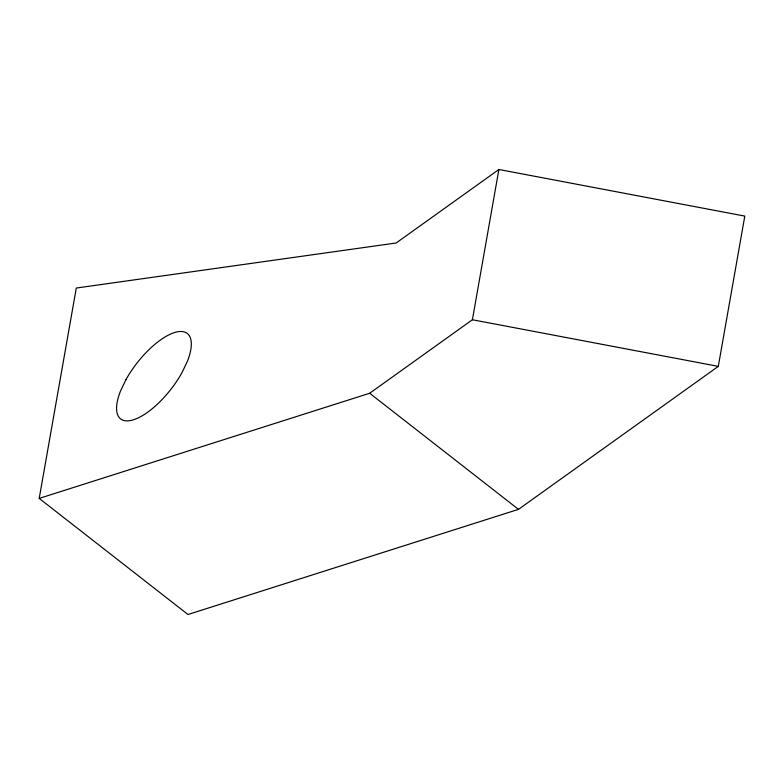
<?xml version="1.0" encoding="UTF-8"?>
<svg xmlns="http://www.w3.org/2000/svg" width="784" height="784" viewBox="0 0 784 784"><rect width="100%" height="100%" fill="white"/><g stroke="black" fill="none" stroke-linecap="round" stroke-linejoin="round"><path stroke-width="1.18" d="M39.2 498.408L76.293 288.042L396.175 242.981L498.889 169.491L744.8 216.1L718.301 366.373L518.479 509.355L187.993 614.509L39.2 498.408L369.676 393.254L472.399 319.754L498.889 169.491M472.399 319.754L718.301 366.373M369.676 393.254L518.479 509.355M125.901 379.74L120.462 391.157A54.165 21.442 -52 0 0 133.133 419.891A54.165 21.442 -52 0 0 181.996 372.616L187.435 361.208A54.165 21.442 -52 0 0 174.763 332.475A54.165 21.442 -52 0 0 125.901 379.74"/></g></svg>
